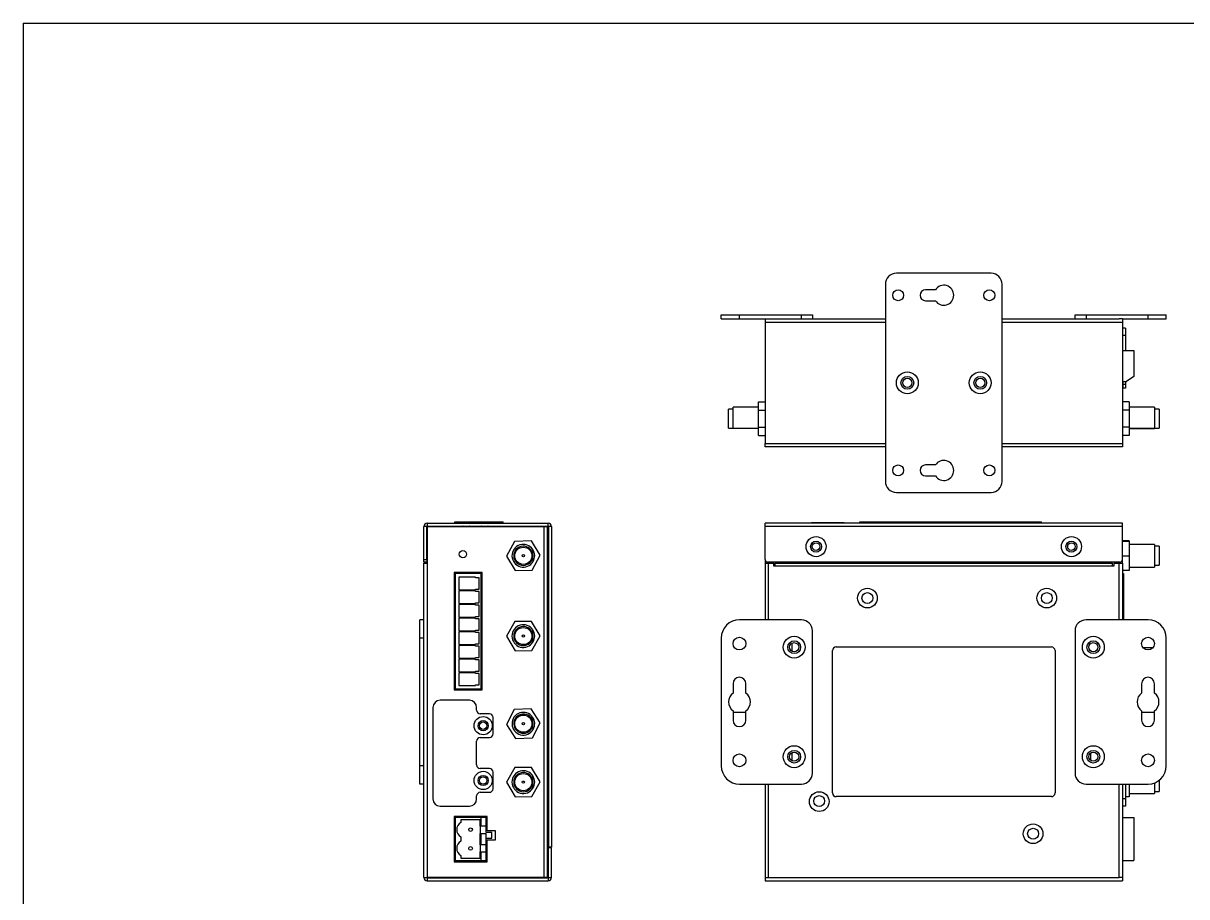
# Model space of a CAD drawing. Header units: millimetres. Extents: x 105 to 728, y 71 to 506.
# Drawn here: x 105.2 to 424.1, y 267 to 506.3 of the extents above; entities that cross this region are included whole.
import ezdxf

# ---------------------------------------------------------------- set-up
doc = ezdxf.new("R2010")
doc.units = ezdxf.units.MM
doc.header["$LTSCALE"] = 2
doc.layers.add('1轮廓实线层', color=7, linetype='Continuous')
doc.layers.add('2细线层', color=4, linetype='Continuous')

msp = doc.modelspace()

# ---------------------------------------------------------------- linework, layer by layer
at = {"layer": '1轮廓实线层'}
for p, q in [((370.49, 437.76), (344.49, 437.76)), ((341.49, 434.76), (341.49, 380.76)), ((373.49, 380.76), (373.49, 434.76)), ((355.19, 433.26), (352.49, 433.26)), ((352.49, 430.26), (355.19, 430.26)), ((296.49, 425.26), (296.49, 426.36)), ((296.49, 426.36), (301.49, 426.36)), ((296.49, 425.26), (301.49, 425.26)), ((301.49, 425.26), (301.49, 426.36)), ((301.49, 426.36), (318.49, 426.36)), ((301.49, 425.26), (308.49, 425.26)), ((308.49, 425.26), (309.39, 425.26)), ((308.49, 425.26), (308.49, 424.36)), ((308.49, 424.36), (341.49, 424.36)), ((308.49, 424.36), (308.49, 391.16)), ((309.39, 425.26), (341.49, 425.26)), ((318.49, 425.26), (318.49, 426.36)), ((318.49, 426.36), (321.49, 426.36)), ((321.49, 426.36), (321.49, 425.26)), ((373.49, 425.26), (405.59, 425.26)), ((373.49, 424.36), (406.49, 424.36)), ((393.49, 425.26), (393.49, 426.36)), ((393.49, 426.36), (396.49, 426.36)), ((396.49, 426.36), (396.49, 425.26)), ((396.49, 426.36), (413.49, 426.36)), ((406.49, 425.26), (405.59, 425.26)), ((406.49, 425.26), (406.49, 424.36)), ((406.49, 425.26), (413.49, 425.26)), ((406.49, 424.36), (406.49, 391.16)), ((413.49, 425.26), (413.49, 426.36)), ((413.49, 426.36), (418.49, 426.36)), ((413.49, 425.26), (418.49, 425.26)), ((418.49, 425.26), (418.49, 426.36)), ((407.29, 422.76), (406.49, 422.76)), ((407.29, 422.76), (407.29, 420.76)), ((407.29, 420.76), (406.49, 420.76)), ((407.29, 420.76), (407.29, 416.61)), ((406.49, 416.61), (409.59, 416.61)), ((409.59, 416.61), (409.59, 409.51)), ((409.59, 409.51), (407.59, 408.16)), ((406.49, 408.16), (407.59, 408.16)), ((406.49, 406.61), (406.59, 406.61)), ((407.29, 406.26), (406.49, 406.26)), ((406.59, 408.16), (406.59, 406.61)), ((407.29, 407.26), (406.59, 407.26)), ((407.29, 408.16), (407.29, 407.26)), ((407.29, 407.26), (407.29, 406.26)), ((306.69, 402.58), (308.49, 402.58)), ((306.69, 400.24), (306.69, 402.58)), ((408.29, 402.58), (406.49, 402.58)), ((408.29, 402.58), (408.29, 400.24)), ((299.74, 400.59), (298.44, 400.59)), ((298.44, 395.34), (298.44, 400.59)), ((306.69, 401.07), (299.74, 401.07)), ((299.74, 395.33), (299.74, 401.07)), ((306.69, 400.24), (308.49, 400.24)), ((306.69, 395.62), (306.69, 400.24)), ((408.29, 400.24), (406.49, 400.24)), ((415.24, 401.07), (408.29, 401.07)), ((408.29, 400.24), (408.29, 395.62)), ((415.24, 401.07), (415.24, 395.33)), ((416.54, 400.59), (415.24, 400.59)), ((416.54, 400.59), (416.54, 395.34)), ((306.69, 395.62), (308.49, 395.62)), ((306.69, 393.34), (306.69, 395.62)), ((408.29, 395.62), (406.49, 395.62)), ((408.29, 395.62), (408.29, 393.34)), ((298.44, 395.34), (299.74, 395.34)), ((299.74, 395.33), (306.69, 395.33)), ((306.69, 393.34), (308.49, 393.34)), ((408.29, 393.34), (406.49, 393.34)), ((408.29, 395.33), (415.24, 395.33)), ((408.29, 395.27), (415.24, 395.27)), ((415.24, 395.34), (416.54, 395.34)), ((415.24, 395.34), (416.54, 395.34)), ((415.24, 395.32), (415.24, 395.27)), ((416.54, 395.34), (416.54, 395.34)), ((308.49, 391.16), (341.49, 391.16)), ((308.49, 390.26), (308.49, 391.16)), ((341.49, 390.26), (308.49, 390.26)), ((373.49, 391.16), (406.49, 391.16)), ((406.49, 390.26), (373.49, 390.26)), ((406.49, 391.16), (406.49, 390.26)), ((355.19, 385.26), (352.49, 385.26)), ((352.49, 382.26), (355.19, 382.26)), ((344.49, 377.76), (370.49, 377.76)), ((215.74, 368.44), (214.94, 368.44)), ((214.94, 359.34), (214.94, 368.44)), ((215.74, 359.34), (215.74, 368.44)), ((215.84, 369.34), (215.84, 368.54)), ((215.84, 369.34), (249.04, 369.34)), ((215.84, 368.54), (249.04, 368.54)), ((215.94, 358.39), (215.94, 368.39)), ((215.94, 368.39), (247.94, 368.39)), ((223.49, 369.34), (223.49, 369.64)), ((223.49, 369.64), (236.74, 369.64)), ((223.49, 368.39), (223.49, 368.54)), ((236.74, 369.34), (236.74, 369.64)), ((236.74, 368.39), (236.74, 368.54)), ((247.94, 272.24), (247.94, 368.39)), ((247.94, 368.39), (248.84, 368.39)), ((248.84, 272.24), (248.84, 368.39)), ((249.04, 368.54), (249.04, 369.34)), ((249.14, 368.44), (249.14, 280.54)), ((249.94, 368.44), (249.14, 368.44)), ((249.94, 368.44), (249.94, 280.54)), ((406.49, 369.34), (308.49, 369.34)), ((308.49, 368.44), (308.49, 369.34)), ((406.49, 368.44), (308.49, 368.44)), ((308.49, 359.34), (308.49, 368.44)), ((321.19, 369.34), (321.19, 369.52)), ((321.19, 369.52), (330.19, 369.52)), ((330.19, 369.34), (330.19, 369.52)), ((334.44, 369.34), (334.44, 369.64)), ((334.44, 369.64), (384.24, 369.64)), ((384.24, 369.34), (384.24, 369.64)), ((406.49, 368.44), (406.49, 369.34)), ((406.49, 359.34), (406.49, 368.44)), ((239.83, 364.33), (237.62, 360.27)), ((244.44, 364.45), (239.83, 364.33)), ((246.85, 360.51), (244.44, 364.45)), ((408.29, 364.45), (406.49, 364.45)), ((408.29, 364.33), (406.49, 364.33)), ((408.29, 364.45), (408.29, 364.33)), ((408.29, 364.33), (408.29, 360.27)), ((244.65, 356.45), (246.85, 360.51)), ((244.85, 360.62), (244.81, 362.14)), ((244.84, 361.2), (244.84, 362.04)), ((244.85, 360.62), (244.86, 360.3)), ((415.24, 363.5), (408.29, 363.5)), ((415.24, 363.5), (415.24, 357.28)), ((416.54, 363.02), (415.24, 363.02)), ((416.54, 363.02), (416.54, 357.77)), ((214.94, 358.64), (214.94, 359.34)), ((214.94, 359.34), (215.74, 359.34)), ((215.74, 358.64), (214.94, 358.64)), ((214.94, 342.84), (214.94, 358.39)), ((214.94, 358.39), (215.84, 358.39)), ((215.74, 359.34), (215.74, 358.64)), ((215.84, 358.39), (215.84, 272.24)), ((215.94, 358.39), (215.84, 358.39)), ((237.62, 360.27), (240.03, 356.33)), ((244.9, 358.79), (244.86, 360.3)), ((308.49, 359.34), (308.49, 358.39)), ((308.49, 358.39), (308.49, 342.84)), ((308.49, 358.39), (309.39, 358.39)), ((405.79, 358.64), (309.19, 358.64)), ((309.29, 358.64), (309.29, 358.39)), ((309.39, 358.39), (309.39, 358.64)), ((309.39, 358.39), (310.89, 358.39)), ((309.39, 358.39), (309.39, 342.84)), ((310.89, 357.58), (310.89, 358.39)), ((311.29, 357.58), (310.89, 357.58)), ((311.29, 358.64), (311.29, 358.4)), ((403.69, 358.4), (311.29, 358.4)), ((311.29, 358.4), (311.29, 358.39)), ((311.29, 358.39), (403.69, 358.39)), ((311.29, 357.58), (311.29, 358.39)), ((403.69, 357.58), (311.29, 357.58)), ((403.69, 358.4), (403.69, 358.64)), ((403.69, 358.39), (403.69, 358.4)), ((403.69, 358.39), (403.69, 357.58)), ((404.09, 357.58), (403.69, 357.58)), ((404.09, 358.39), (405.59, 358.39)), ((404.09, 358.39), (404.09, 357.58)), ((404.69, 358.39), (404.69, 358.64)), ((405.54, 358.64), (405.54, 358.39)), ((405.59, 358.39), (406.49, 358.39)), ((405.59, 342.84), (405.59, 358.39)), ((405.69, 358.64), (405.69, 358.39)), ((408.29, 360.27), (406.49, 360.27)), ((406.49, 358.39), (406.49, 359.34)), ((406.49, 358.39), (406.49, 342.84)), ((408.29, 360.27), (408.29, 356.33)), ((408.29, 357.28), (415.24, 357.28)), ((415.24, 357.77), (416.54, 357.77)), ((230.99, 355.84), (223.29, 355.84)), ((223.29, 355.84), (223.29, 323.64)), ((223.54, 323.64), (223.54, 355.84)), ((230.69, 355.54), (223.59, 355.54)), ((223.59, 355.54), (223.59, 323.94)), ((229.09, 354.54), (224.59, 354.54)), ((224.59, 354.54), (224.59, 351.09)), ((229.09, 354.37), (229.09, 354.54)), ((230.09, 354.37), (229.09, 354.37)), ((230.09, 351.27), (230.09, 354.37)), ((230.69, 323.94), (230.69, 355.54)), ((230.99, 323.64), (230.99, 355.84)), ((240.03, 356.33), (244.65, 356.45)), ((408.29, 356.33), (406.49, 356.33)), ((406.49, 355.54), (406.79, 355.54)), ((406.79, 355.54), (406.79, 342.84)), ((224.59, 351.09), (229.09, 351.09)), ((229.09, 351.09), (229.09, 351.27)), ((229.09, 351.27), (230.09, 351.27)), ((229.09, 350.79), (224.59, 350.79)), ((224.59, 350.79), (224.59, 347.34)), ((229.09, 350.62), (229.09, 350.79)), ((230.09, 350.62), (229.09, 350.62)), ((230.09, 347.52), (230.09, 350.62)), ((224.59, 347.34), (229.09, 347.34)), ((229.09, 347.04), (224.59, 347.04)), ((224.59, 347.04), (224.59, 343.59)), ((229.09, 347.34), (229.09, 347.52)), ((229.09, 347.52), (230.09, 347.52)), ((229.09, 346.87), (229.09, 347.04)), ((230.09, 346.87), (229.09, 346.87)), ((230.09, 343.77), (230.09, 346.87)), ((214.94, 342.84), (213.84, 342.84)), ((213.84, 337.84), (213.84, 342.84)), ((214.94, 337.84), (214.94, 342.84)), ((224.59, 343.59), (229.09, 343.59)), ((229.09, 343.29), (224.59, 343.29)), ((224.59, 343.29), (224.59, 339.84)), ((229.09, 343.59), (229.09, 343.77)), ((229.09, 343.77), (230.09, 343.77)), ((229.09, 343.12), (229.09, 343.29)), ((230.09, 343.12), (229.09, 343.12)), ((230.09, 340.02), (230.09, 343.12)), ((239.89, 342.37), (237.62, 338.35)), ((244.51, 342.42), (239.89, 342.37)), ((246.86, 338.44), (244.51, 342.42)), ((318.49, 342.84), (301.49, 342.84)), ((413.49, 342.84), (396.49, 342.84)), ((223.59, 339.74), (223.54, 339.74)), ((224.59, 339.84), (229.09, 339.84)), ((229.09, 339.54), (224.59, 339.54)), ((224.59, 339.54), (224.59, 336.09)), ((229.09, 339.84), (229.09, 340.02)), ((229.09, 340.02), (230.09, 340.02)), ((229.09, 339.37), (229.09, 339.54)), ((230.09, 339.37), (229.09, 339.37)), ((230.09, 336.27), (230.09, 339.37)), ((230.99, 339.74), (230.69, 339.74)), ((237.62, 338.35), (239.97, 334.37)), ((244.59, 334.42), (246.86, 338.44)), ((244.86, 338.58), (244.84, 340.1)), ((244.86, 338.58), (244.86, 338.26)), ((244.87, 336.74), (244.86, 338.26)), ((321.49, 300.84), (321.49, 339.84)), ((393.49, 339.84), (393.49, 300.84)), ((214.94, 337.84), (213.84, 337.84)), ((213.84, 302.84), (213.84, 337.84)), ((214.94, 302.84), (214.94, 337.84)), ((224.59, 336.09), (229.09, 336.09)), ((224.59, 335.79), (224.59, 332.34)), ((229.09, 335.79), (224.59, 335.79)), ((229.09, 336.27), (230.09, 336.27)), ((229.09, 336.09), (229.09, 336.27)), ((229.09, 335.62), (229.09, 335.79)), ((230.09, 335.62), (229.09, 335.62)), ((230.09, 332.52), (230.09, 335.62)), ((296.49, 337.84), (296.49, 302.84)), ((315.84, 336.41), (315.84, 334.28)), ((327.99, 335.41), (386.99, 335.41)), ((412.1, 335.28), (414.88, 335.28)), ((418.49, 302.84), (418.49, 337.84)), ((224.59, 332.34), (229.09, 332.34)), ((224.59, 332.04), (224.59, 328.59)), ((229.09, 332.04), (224.59, 332.04)), ((229.09, 332.34), (229.09, 332.52)), ((229.09, 332.52), (230.09, 332.52)), ((229.09, 331.87), (229.09, 332.04)), ((230.09, 331.87), (229.09, 331.87)), ((230.09, 328.77), (230.09, 331.87)), ((239.97, 334.37), (244.59, 334.42)), ((326.99, 295.41), (326.99, 334.41)), ((387.99, 334.41), (387.99, 295.41)), ((223.54, 329.64), (223.59, 329.64)), ((224.59, 328.59), (229.09, 328.59)), ((229.09, 328.59), (229.09, 328.77)), ((229.09, 328.77), (230.09, 328.77)), ((230.69, 329.64), (230.99, 329.64)), ((224.59, 328.29), (224.59, 324.84)), ((229.09, 328.29), (224.59, 328.29)), ((229.09, 328.12), (229.09, 328.29)), ((230.09, 328.12), (229.09, 328.12)), ((230.09, 325.02), (230.09, 328.12)), ((299.74, 325.34), (299.74, 322.78)), ((303.24, 322.78), (303.24, 325.34)), ((411.74, 325.34), (411.74, 322.78)), ((415.24, 322.78), (415.24, 325.34)), ((223.29, 323.64), (230.99, 323.64)), ((223.59, 323.94), (230.69, 323.94)), ((224.59, 324.84), (229.09, 324.84)), ((229.09, 324.84), (229.09, 325.02)), ((229.09, 325.02), (230.09, 325.02)), ((227.44, 320.79), (219.44, 320.79)), ((217.44, 318.79), (217.44, 293.79)), ((229.44, 318.09), (229.44, 318.79)), ((232.94, 317.09), (230.44, 317.09)), ((233.94, 311.59), (233.94, 316.09)), ((239.76, 318.29), (237.62, 314.2)), ((244.38, 318.49), (239.76, 318.29)), ((246.85, 314.59), (244.38, 318.49)), ((244.85, 314.66), (244.79, 316.18)), ((244.84, 316.04), (244.79, 316.12)), ((244.84, 314.93), (244.84, 316.04)), ((299.74, 317.91), (299.74, 315.34)), ((303.24, 317.5), (299.74, 317.5)), ((303.24, 315.34), (303.24, 317.91)), ((411.74, 317.91), (411.74, 315.34)), ((415.24, 317.5), (411.74, 317.5)), ((415.24, 315.34), (415.24, 317.91)), ((237.62, 314.2), (240.1, 310.3)), ((244.71, 310.49), (246.85, 314.59)), ((244.85, 314.66), (244.86, 314.34)), ((244.93, 312.83), (244.86, 314.34)), ((229.44, 303.09), (229.44, 309.59)), ((230.44, 310.59), (232.94, 310.59)), ((240.1, 310.3), (244.71, 310.49)), ((315.84, 306.41), (315.84, 304.28)), ((397.74, 306.34), (397.74, 304.34)), ((214.94, 302.84), (213.84, 302.84)), ((213.84, 297.84), (213.84, 302.84)), ((214.94, 297.84), (214.94, 302.84)), ((232.94, 302.09), (230.44, 302.09)), ((233.94, 296.59), (233.94, 301.09)), ((239.9, 302.38), (237.62, 298.36)), ((244.52, 302.41), (239.9, 302.38)), ((246.86, 298.43), (244.52, 302.41)), ((244.86, 298.57), (244.85, 300.09)), ((214.94, 297.84), (213.84, 297.84)), ((214.94, 272.24), (214.94, 297.84)), ((237.62, 298.36), (239.96, 294.38)), ((244.58, 294.41), (246.86, 298.43)), ((244.86, 298.57), (244.86, 298.25)), ((244.87, 296.74), (244.86, 298.25)), ((301.49, 297.84), (318.49, 297.84)), ((308.49, 297.84), (308.49, 272.24)), ((309.39, 297.84), (309.39, 272.24)), ((396.49, 297.84), (413.49, 297.84)), ((405.59, 272.24), (405.59, 297.84)), ((406.49, 297.84), (406.49, 272.24)), ((407.29, 297.84), (407.29, 293.79)), ((408.29, 297.84), (408.29, 294.38)), ((415.24, 298.16), (415.24, 295.28)), ((416.54, 298.88), (416.54, 295.77)), ((229.44, 293.79), (229.44, 294.59)), ((230.44, 295.59), (232.94, 295.59)), ((239.96, 294.38), (244.58, 294.41)), ((386.99, 294.41), (327.99, 294.41)), ((407.29, 293.79), (406.49, 293.79)), ((408.29, 294.38), (407.29, 294.38)), ((407.29, 293.79), (407.29, 291.79)), ((408.29, 295.28), (415.24, 295.28)), ((415.24, 295.77), (416.54, 295.77)), ((219.44, 291.79), (227.44, 291.79)), ((407.29, 291.79), (406.49, 291.79)), ((232.34, 288.99), (223.29, 288.99)), ((223.29, 288.99), (223.29, 276.59)), ((223.54, 276.59), (223.54, 288.99)), ((230.69, 288.69), (223.59, 288.69)), ((223.59, 288.69), (223.59, 276.89)), ((230.39, 288.04), (225.09, 288.04)), ((225.09, 288.04), (225.09, 287.34)), ((230.39, 286.29), (230.39, 288.04)), ((230.69, 286.29), (230.69, 288.69)), ((232.04, 288.69), (230.69, 288.69)), ((232.04, 286.29), (232.04, 288.69)), ((232.34, 285.04), (232.34, 288.99)), ((406.49, 288.69), (409.59, 288.69)), ((409.59, 288.69), (409.59, 276.89)), ((230.69, 286.29), (230.39, 286.29)), ((230.39, 286.29), (230.39, 284.34)), ((230.39, 281.24), (230.39, 284.34)), ((230.39, 284.34), (230.69, 284.34)), ((232.04, 286.29), (230.69, 286.29)), ((230.69, 281.24), (230.69, 284.34)), ((230.69, 284.34), (232.04, 284.34)), ((232.04, 284.59), (232.04, 286.29)), ((233.59, 284.59), (232.04, 284.59)), ((232.04, 281.24), (232.04, 284.34)), ((234.64, 285.04), (232.34, 285.04)), ((233.59, 282.99), (233.59, 284.59)), ((234.64, 282.54), (234.64, 285.04)), ((225.09, 283.4), (225.09, 282.18)), ((230.69, 281.24), (230.39, 281.24)), ((230.39, 281.24), (230.39, 279.29)), ((232.04, 281.24), (230.69, 281.24)), ((232.04, 282.99), (233.59, 282.99)), ((232.04, 279.29), (232.04, 281.24)), ((232.34, 276.59), (232.34, 282.54)), ((232.34, 282.54), (234.64, 282.54)), ((248.84, 281.34), (249.13, 281.34)), ((249.13, 281.34), (249.13, 280.54)), ((225.09, 278.25), (225.09, 277.54)), ((225.09, 277.54), (230.39, 277.54)), ((230.39, 277.54), (230.39, 279.29)), ((230.39, 279.29), (230.69, 279.29)), ((230.69, 276.89), (230.69, 279.29)), ((230.69, 279.29), (232.04, 279.29)), ((232.04, 276.89), (232.04, 279.29)), ((248.84, 280.54), (249.13, 280.54)), ((249.94, 280.54), (249.14, 280.54)), ((249.94, 280.34), (249.14, 280.34)), ((249.14, 272.24), (249.14, 280.34)), ((249.94, 272.24), (249.94, 280.34)), ((223.29, 276.59), (232.34, 276.59)), ((223.59, 276.89), (230.69, 276.89)), ((230.69, 276.89), (232.04, 276.89)), ((406.49, 276.89), (409.59, 276.89)), ((214.94, 272.24), (215.74, 272.24)), ((215.84, 272.24), (215.74, 272.24)), ((247.94, 272.24), (215.84, 272.24)), ((215.84, 272.14), (215.84, 271.34)), ((215.84, 272.14), (249.04, 272.14)), ((215.84, 271.34), (249.04, 271.34)), ((248.84, 272.24), (247.94, 272.24)), ((249.04, 272.14), (249.04, 271.34)), ((249.14, 272.24), (249.94, 272.24)), ((308.49, 272.24), (309.39, 272.24)), ((308.49, 272.24), (308.49, 271.34)), ((308.49, 271.34), (406.49, 271.34)), ((309.39, 272.24), (405.59, 272.24)), ((406.49, 272.24), (405.59, 272.24)), ((406.49, 272.24), (406.49, 271.34))]:
    msp.add_line(p, q, dxfattribs=at)
at = {"layer": '1轮廓实线层', "flags": 128}
for points in [[(225.76, 368.54), (225.67, 368.49), (225.54, 368.39)], [(227.73, 368.39), (227.6, 368.49), (227.52, 368.54)], [(230.76, 368.54), (230.67, 368.49), (230.54, 368.39)], [(232.73, 368.39), (232.6, 368.49), (232.52, 368.54)]]:
    msp.add_lwpolyline(points, dxfattribs=at)
at = {"layer": '1轮廓实线层'}
for centre, radius in [((344.99, 431.76), 1.5), ((369.99, 431.76), 1.5), ((347.49, 407.76), 3), ((347.49, 407.76), 1.75), ((347.49, 407.76), 1.25), ((367.49, 407.76), 3), ((367.49, 407.76), 1.75), ((367.49, 407.76), 1.25), ((344.99, 383.76), 1.5), ((369.99, 383.76), 1.5), ((322.49, 362.89), 2.75), ((322.49, 362.89), 1.5), ((322.49, 362.89), 1.03), ((392.49, 362.89), 2.75), ((392.49, 362.89), 1.5), ((392.49, 362.89), 1.03), ((225.69, 360.84), 1), ((242.24, 360.39), 2.35), ((242.24, 360.39), 0.3), ((336.56, 348.79), 2.7), ((385.74, 348.79), 2.7), ((336.56, 348.79), 1.5), ((385.74, 348.79), 1.5), ((242.24, 338.39), 2.35), ((242.24, 338.39), 0.3), ((301.49, 336.34), 1.75), ((316.49, 335.34), 3), ((398.49, 335.34), 3), ((413.49, 336.34), 1.75), ((316.49, 335.34), 1.75), ((316.49, 335.34), 1.25), ((398.49, 335.34), 1.75), ((398.49, 335.34), 1.25), ((231.24, 313.84), 2.5), ((242.24, 314.39), 2.35), ((231.24, 313.84), 1.4), ((231.24, 313.84), 1.02), ((242.24, 314.39), 0.3), ((316.49, 305.34), 3), ((316.49, 305.34), 1.75), ((316.49, 305.34), 1.25), ((398.49, 305.34), 3), ((398.49, 305.34), 1.75), ((398.49, 305.34), 1.25), ((301.49, 304.34), 1.75), ((413.49, 304.34), 1.75), ((231.24, 298.84), 2.5), ((231.24, 298.84), 1.4), ((231.24, 298.84), 1.02), ((242.24, 298.39), 2.35), ((242.24, 298.39), 0.3), ((323.34, 293.04), 2.7), ((323.34, 293.19), 1.5), ((227.77, 285.37), 0.5), ((381.99, 284.24), 2.7), ((381.99, 284.24), 1.5), ((227.77, 280.22), 0.5)]:
    msp.add_circle(centre, radius, dxfattribs=at)
for centre, radius, start, end in [((344.49, 434.76), 3, 90, 180), ((370.49, 434.76), 3, 0, 90), ((357.49, 431.76), 2.75, 213.0557, 146.9443), ((352.49, 431.76), 1.5, 90, 270), ((357.49, 383.76), 2.75, 213.0557, 146.9443), ((352.49, 383.76), 1.5, 90, 270), ((344.49, 380.76), 3, 180, 270), ((370.49, 380.76), 3, 270, 0), ((215.84, 368.44), 0.9, 90, 180), ((215.84, 368.44), 0.1, 90, 180), ((249.04, 368.44), 0.9, 0, 90), ((249.04, 368.44), 0.1, 0, 90), ((242.24, 360.39), 3.11, 34.0855, 328.8836), ((242.24, 360.39), 2.63, 5.0215, 357.9476), ((242.24, 360.39), 3.11, 328.8836, 34.0855), ((309.19, 359.34), 0.7, 180, 270), ((405.79, 359.34), 0.7, 270, 0), ((242.24, 338.39), 3.11, 33.1869, 327.9851), ((301.49, 337.84), 5, 90, 180), ((318.49, 339.84), 3, 0, 90), ((396.49, 339.84), 3, 90, 180), ((413.49, 337.84), 5, 0, 90), ((242.24, 338.39), 2.62, 4.1229, 357.0491), ((242.24, 338.39), 3.11, 327.9851, 33.1869), ((327.99, 334.41), 1, 90, 180), ((386.99, 334.41), 1, 0, 90), ((301.49, 325.34), 1.75, 0, 180), ((413.49, 325.34), 1.75, 0, 180), ((301.49, 320.34), 3, 125.6853, 234.3147), ((301.49, 320.34), 3, 305.6853, 54.3147), ((413.49, 320.34), 3, 125.6853, 234.3147), ((413.49, 320.34), 3, 305.6853, 54.3147), ((219.44, 318.79), 2, 90, 180), ((227.44, 318.79), 2, 0, 90), ((230.44, 318.09), 1, 180, 270), ((232.94, 316.09), 1, 0, 90), ((242.24, 314.39), 3.11, 34.9862, 329.7844), ((242.24, 314.39), 2.63, 5.9222, 358.8483), ((242.24, 314.39), 3.11, 329.7844, 34.9862), ((301.49, 315.34), 1.75, 180, 0), ((413.49, 315.34), 1.75, 180, 0), ((230.44, 309.59), 1, 90, 180), ((232.94, 311.59), 1, 270, 0), ((230.44, 303.09), 1, 180, 270), ((232.94, 301.09), 1, 0, 90), ((242.24, 298.39), 3.11, 33.0134, 327.8116), ((242.24, 298.39), 2.63, 3.9494, 356.8756), ((242.24, 298.39), 3.11, 327.8116, 33.0134), ((301.49, 302.84), 5, 180, 270), ((318.49, 300.84), 3, 270, 0), ((396.49, 300.84), 3, 180, 270), ((413.49, 302.84), 5, 270, 0), ((219.44, 293.79), 2, 180, 270), ((227.44, 293.79), 2, 270, 0), ((230.44, 294.59), 1, 90, 180), ((232.94, 296.59), 1, 270, 0), ((327.99, 295.41), 1, 180, 270), ((386.99, 295.41), 1, 270, 0), ((226.25, 285.37), 2.28, 120.5413, 239.4587), ((226.25, 280.22), 2.28, 120.5413, 239.4587), ((249.13, 281.35), 0.01, 270, 0), ((215.84, 272.24), 0.9, 180, 270), ((215.84, 272.24), 0.1, 180, 270), ((249.04, 272.24), 0.1, 270, 0), ((249.04, 272.24), 0.9, 270, 0)]:
    msp.add_arc(centre, radius, start, end, dxfattribs=at)
at = {"layer": '2细线层'}
for q in [(727.66, 506.25), (105.16, 71.25)]:
    msp.add_line((105.16, 506.25), q, dxfattribs=at)

doc.saveas('drawing.dxf')
